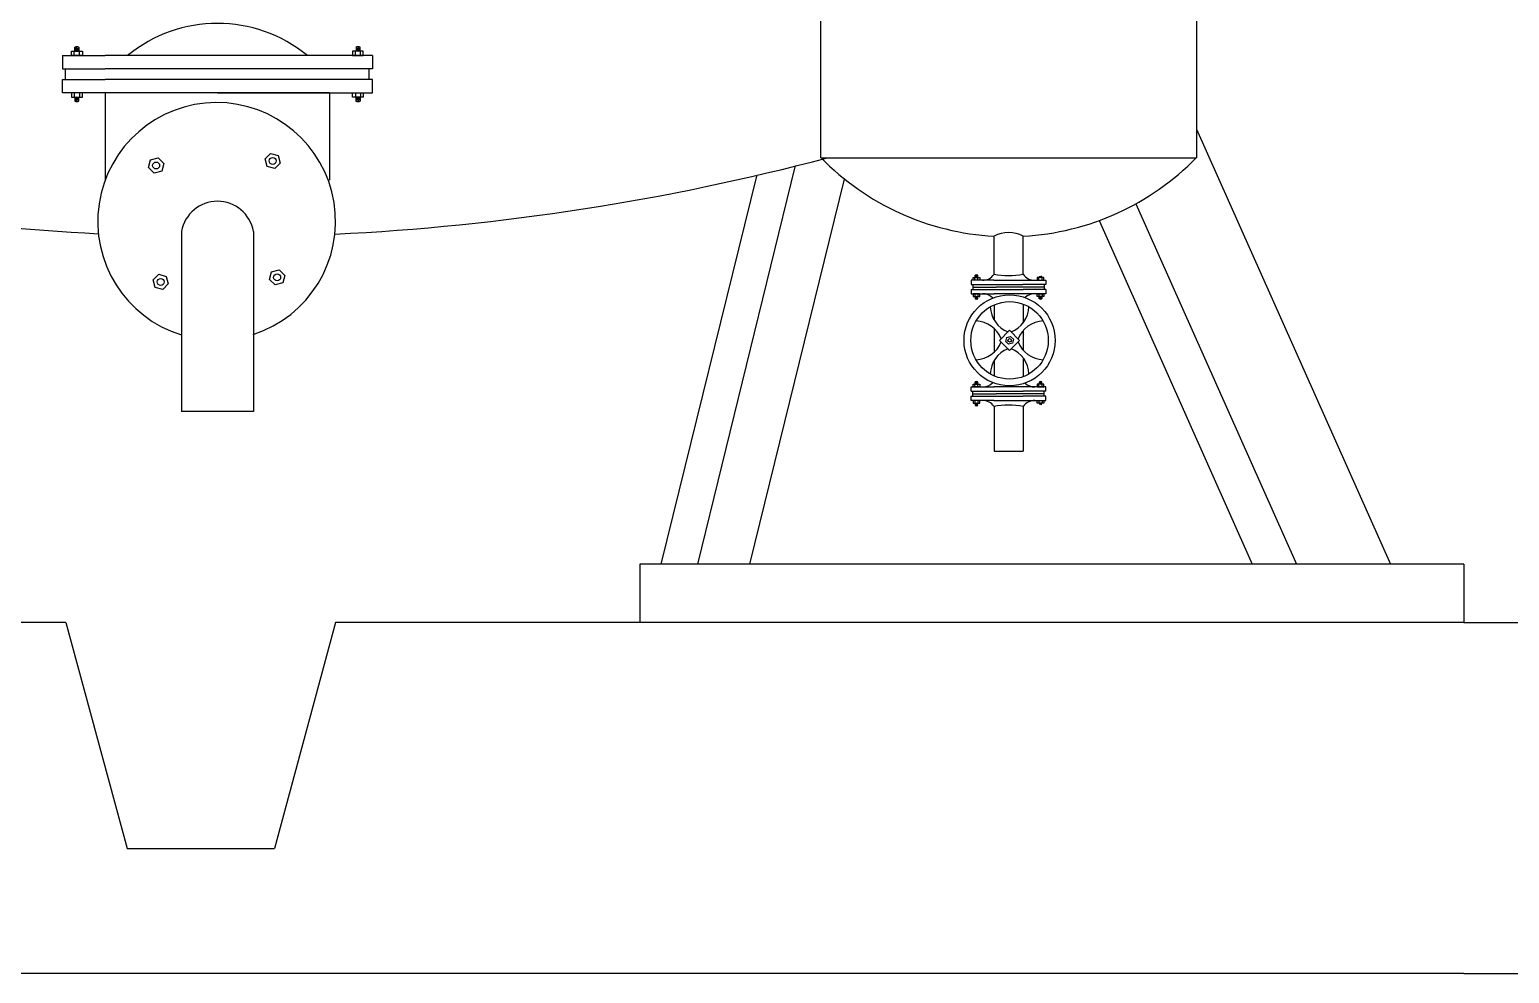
# Model space of a CAD drawing. Extents: x -30 to 1202, y 231 to 898.
# Drawn here: x 1191.002 to 1192.266, y 440.286 to 441.093 of the extents above; entities that cross this region are included whole.
import ezdxf

# ---------------------------------------------------------------- set-up
doc = ezdxf.new("R2010")
doc.units = 0
doc.header["$LTSCALE"] = 0.04
for name, color, linetype in [('0.1', 1, 'CONTINUOUS'), ('0.2', 2, 'CONTINUOUS'), ('0.3', 3, 'CONTINUOUS')]:
    doc.layers.add(name, color=color, linetype=linetype)

msp = doc.modelspace()

# ---------------------------------------------------------------- linework, layer by layer
at = {"layer": '0.1'}
for p, q in [((1191.0402, 441.0744), (1191.0402, 441.0777)), ((1191.0437, 441.0777), (1191.0437, 441.0744)), ((1191.2806, 441.0777), (1191.2806, 441.0744)), ((1191.2841, 441.0744), (1191.2841, 441.0777)), ((1191.0375, 441.0705), (1191.0375, 441.0744)), ((1191.0375, 441.0744), (1191.0468, 441.0744)), ((1191.0468, 441.0705), (1191.0375, 441.0705)), ((1191.0398, 441.0705), (1191.0398, 441.0744)), ((1191.0442, 441.0705), (1191.0442, 441.0744)), ((1191.0468, 441.0744), (1191.0468, 441.0705)), ((1191.2868, 441.0744), (1191.2775, 441.0744)), ((1191.2775, 441.0744), (1191.2775, 441.0705)), ((1191.2775, 441.0705), (1191.2868, 441.0705)), ((1191.2801, 441.0705), (1191.2801, 441.0744)), ((1191.2845, 441.0705), (1191.2845, 441.0744)), ((1191.2868, 441.0705), (1191.2868, 441.0744)), ((1191.0375, 441.0388), (1191.0375, 441.0349)), ((1191.0468, 441.0388), (1191.0375, 441.0388)), ((1191.0398, 441.0388), (1191.0398, 441.0349)), ((1191.0442, 441.0388), (1191.0442, 441.0349)), ((1191.0468, 441.0349), (1191.0468, 441.0388)), ((1191.2775, 441.0349), (1191.2775, 441.0388)), ((1191.2775, 441.0388), (1191.2868, 441.0388)), ((1191.2801, 441.0388), (1191.2801, 441.0349)), ((1191.2845, 441.0388), (1191.2845, 441.0349)), ((1191.2868, 441.0388), (1191.2868, 441.0349)), ((1191.0375, 441.0349), (1191.0468, 441.0349)), ((1191.0402, 441.0349), (1191.0402, 441.0317)), ((1191.0437, 441.0317), (1191.0437, 441.0349)), ((1191.2868, 441.0349), (1191.2775, 441.0349)), ((1191.2806, 441.0317), (1191.2806, 441.0349)), ((1191.2841, 441.0349), (1191.2841, 441.0317)), ((1191.8257, 440.8785), (1191.8062, 440.8785)), ((1191.8062, 440.8785), (1191.8062, 440.875)), ((1191.8062, 440.875), (1191.8504, 440.875)), ((1191.8077, 440.875), (1191.8077, 440.8705)), ((1191.808, 440.8785), (1191.808, 440.8809)), ((1191.808, 440.8809), (1191.8137, 440.8809)), ((1191.8137, 440.8785), (1191.808, 440.8785)), ((1191.8094, 440.8785), (1191.8094, 440.8809)), ((1191.8097, 440.8809), (1191.8097, 440.8829)), ((1191.8118, 440.8829), (1191.8118, 440.8809)), ((1191.8121, 440.8785), (1191.8121, 440.8809)), ((1191.8137, 440.8809), (1191.8137, 440.8785)), ((1191.8257, 440.8785), (1191.8702, 440.8785)), ((1191.8702, 440.875), (1191.8504, 440.875)), ((1191.8683, 440.8809), (1191.8626, 440.8809)), ((1191.8626, 440.8809), (1191.8626, 440.8785)), ((1191.8626, 440.8785), (1191.8683, 440.8785)), ((1191.8642, 440.8785), (1191.8642, 440.8809)), ((1191.8669, 440.8785), (1191.8669, 440.8809)), ((1191.8683, 440.8785), (1191.8683, 440.8809)), ((1191.8686, 440.875), (1191.8686, 440.8705)), ((1191.8702, 440.8785), (1191.8702, 440.875)), ((1191.8062, 440.8705), (1191.8506, 440.8705)), ((1191.8062, 440.8705), (1191.8062, 440.867)), ((1191.8062, 440.867), (1191.8258, 440.867)), ((1191.8077, 440.8727), (1191.8277, 440.8727)), ((1191.808, 440.867), (1191.808, 440.8646)), ((1191.8137, 440.867), (1191.808, 440.867)), ((1191.808, 440.8646), (1191.8137, 440.8646)), ((1191.8094, 440.867), (1191.8094, 440.8646)), ((1191.8097, 440.8646), (1191.8097, 440.8626)), ((1191.8118, 440.8626), (1191.8118, 440.8646)), ((1191.8121, 440.867), (1191.8121, 440.8646)), ((1191.8137, 440.8646), (1191.8137, 440.867)), ((1191.8702, 440.867), (1191.8258, 440.867)), ((1191.8686, 440.8727), (1191.8277, 440.8727)), ((1191.8702, 440.8705), (1191.8506, 440.8705)), ((1191.8626, 440.8646), (1191.8626, 440.867)), ((1191.8626, 440.867), (1191.8683, 440.867)), ((1191.8683, 440.8646), (1191.8626, 440.8646)), ((1191.8642, 440.867), (1191.8642, 440.8646)), ((1191.8645, 440.8626), (1191.8645, 440.8646)), ((1191.8666, 440.8646), (1191.8666, 440.8626)), ((1191.8669, 440.867), (1191.8669, 440.8646)), ((1191.8683, 440.867), (1191.8683, 440.8646)), ((1191.8702, 440.8705), (1191.8702, 440.867)), ((1191.8258, 440.8574), (1191.8258, 440.8447)), ((1191.8258, 440.8574), (1191.8258, 440.8447)), ((1191.8508, 440.8581), (1191.8508, 440.8421)), ((1191.8508, 440.8581), (1191.8508, 440.8421)), ((1191.8258, 440.8374), (1191.8258, 440.8169)), ((1191.8258, 440.8374), (1191.8258, 440.8169)), ((1191.8391, 440.8357), (1191.8305, 440.8271)), ((1191.8477, 440.8271), (1191.8391, 440.8357)), ((1191.8508, 440.8356), (1191.8508, 440.8186)), ((1191.8508, 440.8356), (1191.8508, 440.8186)), ((1191.8305, 440.8271), (1191.8391, 440.8185)), ((1191.8391, 440.8185), (1191.8477, 440.8271)), ((1191.8508, 440.8331), (1191.8508, 440.8211)), ((1191.8508, 440.8121), (1191.8508, 440.7962)), ((1191.8508, 440.8121), (1191.8508, 440.7962)), ((1191.8258, 440.8095), (1191.8258, 440.7969)), ((1191.8258, 440.8095), (1191.8258, 440.7969)), ((1191.8062, 440.7837), (1191.8062, 440.7873)), ((1191.8062, 440.7873), (1191.8258, 440.7873)), ((1191.808, 440.7873), (1191.808, 440.7897)), ((1191.808, 440.7897), (1191.8137, 440.7897)), ((1191.8137, 440.7873), (1191.808, 440.7873)), ((1191.8094, 440.7873), (1191.8094, 440.7897)), ((1191.8097, 440.7897), (1191.8097, 440.7917)), ((1191.8118, 440.7917), (1191.8118, 440.7897)), ((1191.8121, 440.7873), (1191.8121, 440.7897)), ((1191.8137, 440.7897), (1191.8137, 440.7873)), ((1191.8702, 440.7873), (1191.8258, 440.7873)), ((1191.8683, 440.7897), (1191.8626, 440.7897)), ((1191.8626, 440.7897), (1191.8626, 440.7873)), ((1191.8626, 440.7873), (1191.8683, 440.7873)), ((1191.8642, 440.7873), (1191.8642, 440.7897)), ((1191.8645, 440.7917), (1191.8645, 440.7897)), ((1191.8666, 440.7897), (1191.8666, 440.7917)), ((1191.8669, 440.7873), (1191.8669, 440.7897)), ((1191.8683, 440.7873), (1191.8683, 440.7897)), ((1191.8702, 440.7837), (1191.8702, 440.7873)), ((1191.8062, 440.7837), (1191.8506, 440.7837)), ((1191.8062, 440.7757), (1191.8062, 440.7793)), ((1191.8062, 440.7793), (1191.8504, 440.7793)), ((1191.8257, 440.7757), (1191.8062, 440.7757)), ((1191.8077, 440.7793), (1191.8077, 440.7837)), ((1191.8077, 440.7815), (1191.8277, 440.7815)), ((1191.808, 440.7757), (1191.808, 440.7733)), ((1191.8137, 440.7757), (1191.808, 440.7757)), ((1191.808, 440.7733), (1191.8137, 440.7733)), ((1191.8094, 440.7757), (1191.8094, 440.7733)), ((1191.8097, 440.7733), (1191.8097, 440.7713)), ((1191.8118, 440.7713), (1191.8118, 440.7733)), ((1191.8121, 440.7757), (1191.8121, 440.7733)), ((1191.8137, 440.7733), (1191.8137, 440.7757)), ((1191.8257, 440.7757), (1191.8702, 440.7757)), ((1191.8686, 440.7815), (1191.8277, 440.7815)), ((1191.8702, 440.7793), (1191.8504, 440.7793)), ((1191.8702, 440.7837), (1191.8506, 440.7837)), ((1191.8626, 440.7733), (1191.8626, 440.7757)), ((1191.8626, 440.7757), (1191.8683, 440.7757)), ((1191.8683, 440.7733), (1191.8626, 440.7733)), ((1191.8642, 440.7757), (1191.8642, 440.7733)), ((1191.8669, 440.7757), (1191.8669, 440.7733)), ((1191.8683, 440.7757), (1191.8683, 440.7733)), ((1191.8686, 440.7793), (1191.8686, 440.7837)), ((1191.8702, 440.7757), (1191.8702, 440.7793))]:
    msp.add_line(p, q, dxfattribs=at)
msp.add_lwpolyline([(1191.8415, 440.8247), (1191.8383, 440.8239), (1191.8359, 440.8262), (1191.8368, 440.8295), (1191.84, 440.8304), (1191.8424, 440.828)], close=True, dxfattribs=at)
for radius in [0.0389, 0.0331, 0.00149]:
    msp.add_circle((1191.8391, 440.8271), radius, dxfattribs=at)
for centre, radius, start, end in [((1191.042, 441.0739), 0.00412, 65.0757, 114.9243), ((1191.0446, 441.0862), 0.01, 244.1183, 264.7896), ((1191.0446, 441.0857), 0.01, 244.1183, 264.7896), ((1191.0446, 441.0851), 0.01, 244.1183, 264.7896), ((1191.0446, 441.0846), 0.01, 244.1183, 264.7896), ((1191.0446, 441.0867), 0.01, 249.0423, 264.7896), ((1191.2823, 441.0739), 0.00412, 65.0757, 114.9243), ((1191.2797, 441.0867), 0.01, 275.2104, 290.9577), ((1191.2797, 441.0862), 0.01, 275.2104, 295.8817), ((1191.2797, 441.0857), 0.01, 275.2104, 295.8817), ((1191.2797, 441.0851), 0.01, 275.2104, 295.8817), ((1191.2797, 441.0846), 0.01, 275.2104, 295.8817), ((1191.0446, 441.0841), 0.01, 244.1183, 254.2835), ((1191.2797, 441.0841), 0.01, 285.7165, 295.8817), ((1191.0446, 441.0253), 0.01, 105.7165, 115.8817), ((1191.0446, 441.0248), 0.01, 95.2104, 115.8817), ((1191.0446, 441.0243), 0.01, 95.2104, 115.8817), ((1191.0446, 441.0237), 0.01, 95.2104, 115.8817), ((1191.0446, 441.0231), 0.01, 95.2104, 115.8817), ((1191.042, 441.0354), 0.00412, 245.0757, 294.9243), ((1191.0446, 441.0226), 0.01, 95.2104, 110.9577), ((1191.2797, 441.0248), 0.01, 64.1183, 84.7896), ((1191.2797, 441.0243), 0.01, 64.1183, 84.7896), ((1191.2797, 441.0237), 0.01, 64.1183, 84.7896), ((1191.2797, 441.0231), 0.01, 64.1183, 84.7896), ((1191.2797, 441.0226), 0.01, 69.0423, 84.7896), ((1191.2823, 441.0354), 0.00412, 245.0757, 294.9243), ((1191.2797, 441.0253), 0.01, 64.1183, 74.2835), ((1191.8108, 440.8806), 0.00254, 65.0757, 114.9243), ((1191.8124, 440.8882), 0.00618, 244.1183, 264.7896), ((1191.8124, 440.8878), 0.00618, 244.1183, 264.7896), ((1191.8124, 440.8875), 0.00618, 244.1183, 264.7896), ((1191.8124, 440.8872), 0.00618, 244.1183, 264.7896), ((1191.8124, 440.8869), 0.00618, 244.1183, 254.2835), ((1191.8124, 440.8885), 0.00618, 249.0423, 264.7896), ((1191.8161, 440.8903), 0.0118, 269.5729, 325.4357), ((1191.8383, 440.9518), 0.0693, 259.6038, 280.3962), ((1191.8605, 440.8903), 0.0118, 214.5643, 270.4271), ((1191.8639, 440.8878), 0.00618, 275.2104, 295.8817), ((1191.8639, 440.8875), 0.00618, 275.2104, 295.8817), ((1191.8639, 440.8872), 0.00618, 275.2104, 295.8817), ((1191.8639, 440.8869), 0.00618, 285.7165, 295.8817), ((1191.8124, 440.8586), 0.00618, 105.7165, 115.8817), ((1191.8124, 440.8583), 0.00618, 95.2104, 115.8817), ((1191.8124, 440.858), 0.00618, 95.2104, 115.8817), ((1191.8124, 440.8576), 0.00618, 95.2104, 115.8817), ((1191.8124, 440.8573), 0.00618, 95.2104, 115.8817), ((1191.8108, 440.8649), 0.00254, 245.0757, 294.9243), ((1191.8124, 440.857), 0.00618, 95.2104, 110.9577), ((1191.8161, 440.8552), 0.0118, 43.0325, 90.4271), ((1191.8605, 440.8552), 0.0118, 89.5729, 133.6928), ((1191.8639, 440.8583), 0.00618, 64.1183, 84.7896), ((1191.8639, 440.858), 0.00618, 64.1183, 84.7896), ((1191.8639, 440.8576), 0.00618, 64.1183, 84.7896), ((1191.8639, 440.8573), 0.00618, 64.1183, 84.7896), ((1191.8639, 440.857), 0.00618, 69.0423, 84.7896), ((1191.8656, 440.8649), 0.00254, 245.0757, 294.9243), ((1191.8639, 440.8586), 0.00618, 64.1183, 74.2835), ((1191.8465, 440.8568), 0.024, 182.4997, 248.7193), ((1191.8317, 440.8568), 0.024, 291.2807, 357.5003), ((1191.8095, 440.8197), 0.024, 21.2807, 87.5003), ((1191.8688, 440.8197), 0.024, 92.4997, 158.7193), ((1191.8095, 440.8345), 0.024, 272.4997, 338.7193), ((1191.8688, 440.8345), 0.024, 201.2807, 267.5003), ((1191.8465, 440.7975), 0.024, 111.2807, 177.5003), ((1191.8317, 440.7975), 0.024, 2.4997, 68.7193), ((1191.8108, 440.7894), 0.00254, 65.0757, 114.9243), ((1191.8124, 440.7969), 0.00618, 244.1183, 264.7896), ((1191.8124, 440.7966), 0.00618, 244.1183, 264.7896), ((1191.8124, 440.7962), 0.00618, 244.1183, 264.7896), ((1191.8124, 440.7959), 0.00618, 244.1183, 264.7896), ((1191.8124, 440.7956), 0.00618, 244.1183, 254.2835), ((1191.8124, 440.7972), 0.00618, 249.0423, 264.7896), ((1191.8161, 440.7991), 0.0118, 269.5729, 316.9675), ((1191.8605, 440.7991), 0.0118, 226.3072, 270.4271), ((1191.8656, 440.7894), 0.00254, 65.0757, 114.9243), ((1191.8639, 440.7972), 0.00618, 275.2104, 290.9577), ((1191.8639, 440.7969), 0.00618, 275.2104, 295.8817), ((1191.8639, 440.7966), 0.00618, 275.2104, 295.8817), ((1191.8639, 440.7962), 0.00618, 275.2104, 295.8817), ((1191.8639, 440.7959), 0.00618, 275.2104, 295.8817), ((1191.8639, 440.7956), 0.00618, 285.7165, 295.8817), ((1191.8124, 440.7674), 0.00618, 105.7165, 115.8817), ((1191.8124, 440.7671), 0.00618, 95.2104, 115.8817), ((1191.8124, 440.7668), 0.00618, 95.2104, 115.8817), ((1191.8124, 440.7664), 0.00618, 95.2104, 115.8817), ((1191.8124, 440.7661), 0.00618, 95.2104, 115.8817), ((1191.8124, 440.7658), 0.00618, 95.2104, 110.9577), ((1191.8161, 440.7639), 0.0118, 34.5643, 90.4271), ((1191.8383, 440.7025), 0.0693, 79.6038, 100.3962), ((1191.8605, 440.7639), 0.0118, 89.5729, 145.4357), ((1191.8639, 440.7671), 0.00618, 64.1183, 84.7896), ((1191.8639, 440.7668), 0.00618, 64.1183, 84.7896), ((1191.8639, 440.7664), 0.00618, 64.1183, 84.7896), ((1191.8639, 440.7674), 0.00618, 64.1183, 74.2835), ((1191.8108, 440.7736), 0.00254, 245.0757, 294.9243)]:
    msp.add_arc(centre, radius, start, end, dxfattribs=at)
at = {"layer": '0.2'}
for p, q in [((1191.0297, 441.0705), (1191.0297, 441.0591)), ((1191.0297, 441.0705), (1191.0663, 441.0705)), ((1191.2946, 441.0705), (1191.0663, 441.0705)), ((1191.2946, 441.0705), (1191.2946, 441.0591)), ((1191.0297, 441.0591), (1191.0663, 441.0591)), ((1191.0297, 441.0388), (1191.0297, 441.0502)), ((1191.0297, 441.0502), (1191.0663, 441.0502)), ((1191.0324, 441.0502), (1191.0324, 441.0591)), ((1191.2946, 441.0591), (1191.0663, 441.0591)), ((1191.2946, 441.0502), (1191.0663, 441.0502)), ((1191.2919, 441.0502), (1191.2919, 441.0591)), ((1191.2946, 441.0388), (1191.2946, 441.0502)), ((1191.0663, 441.0388), (1191.0297, 441.0388)), ((1191.1622, 441.0388), (1191.0663, 441.0388)), ((1191.258, 441.0388), (1191.0663, 441.0388)), ((1191.1622, 441.0388), (1191.258, 441.0388)), ((1191.258, 441.0388), (1191.2946, 441.0388)), ((1191.9988, 441.0077), (1192.1646, 440.6358)), ((1191.5726, 440.6358), (1191.656, 440.9755)), ((1191.5414, 440.6358), (1191.623, 440.9676)), ((1191.6171, 440.6358), (1191.698, 440.9649)), ((1191.947, 440.9438), (1192.0843, 440.6358)), ((1191.9156, 440.9295), (1192.0465, 440.6358)), ((1192.2273, 440.6358), (1191.5232, 440.6358)), ((1191.5232, 440.6358), (1191.5232, 440.5859)), ((1192.2273, 440.6358), (1192.2273, 440.5859)), ((1191.0327, 440.5859), (1190.4717, 440.5859)), ((1191.0327, 440.5859), (1191.085, 440.3926)), ((1191.2632, 440.5859), (1191.2109, 440.3926)), ((1192.2273, 440.5859), (1191.2632, 440.5859)), ((1192.2273, 440.5859), (1193.2364, 440.5859)), ((1191.085, 440.3926), (1191.2109, 440.3926)), ((1191.0327, 440.2859), (1190.2412, 440.2859)), ((1192.2273, 440.2859), (1191.0327, 440.2859)), ((1192.2273, 440.2859), (1193.2364, 440.2859))]:
    msp.add_line(p, q, dxfattribs=at)
for points in [[(1191.2046, 440.9757), (1191.2029, 440.9822), (1191.2076, 440.9869), (1191.2141, 440.9852), (1191.2158, 440.9787), (1191.2111, 440.974)], [(1191.1146, 440.9718), (1191.1081, 440.9701), (1191.1034, 440.9749), (1191.1051, 440.9813), (1191.1116, 440.9831), (1191.1163, 440.9783)], [(1191.2085, 440.8857), (1191.215, 440.8874), (1191.2197, 440.8827), (1191.218, 440.8762), (1191.2115, 440.8745), (1191.2067, 440.8792)], [(1191.1185, 440.8818), (1191.1202, 440.8753), (1191.1154, 440.8706), (1191.109, 440.8723), (1191.1072, 440.8788), (1191.112, 440.8836)]]:
    msp.add_lwpolyline(points, close=True, dxfattribs=at)
for centre in [(1191.1098, 440.9766), (1191.2094, 440.9805), (1191.1137, 440.8771), (1191.2132, 440.8809)]:
    msp.add_circle(centre, 0.00298, dxfattribs=at)
for start, end in [(246.0497, 267.0609), (272.7769, 284.8333)]:
    msp.add_arc((1191.1644, 442.9432), 2.0276, start, end, dxfattribs=at)
at = {"layer": '0.3'}
for p, q in [((1191.6777, 440.9832), (1191.6777, 441.369)), ((1191.9988, 441.369), (1191.9988, 440.9832)), ((1191.0663, 441.0388), (1191.0663, 440.9642)), ((1191.258, 441.0388), (1191.258, 440.9642)), ((1191.6777, 440.9832), (1191.9988, 440.9832)), ((1191.1314, 440.9203), (1191.1314, 440.7663)), ((1191.1929, 440.9203), (1191.1929, 440.7663)), ((1191.8258, 440.8836), (1191.8258, 440.9163)), ((1191.8508, 440.8836), (1191.8508, 440.9163)), ((1191.1929, 440.7663), (1191.1314, 440.7663)), ((1191.8258, 440.7706), (1191.8258, 440.7323)), ((1191.8508, 440.7706), (1191.8508, 440.7323)), ((1191.8258, 440.7323), (1191.8508, 440.7323))]:
    msp.add_line(p, q, dxfattribs=at)
for centre, radius, start, end in [((1191.1622, 440.9771), 0.121, 50.5352, 129.4648), ((1191.1615, 440.9288), 0.1016, 287.954, 252.7787), ((1191.8383, 441.1403), 0.2245, 224.3693, 266.8089), ((1191.8383, 441.1403), 0.2245, 273.1911, 315.6307), ((1191.1622, 440.9148), 0.0312, 10.1169, 169.8831), ((1191.8383, 440.8917), 0.0276, 63.119, 116.881)]:
    msp.add_arc(centre, radius, start, end, dxfattribs=at)

doc.saveas('drawing.dxf')
